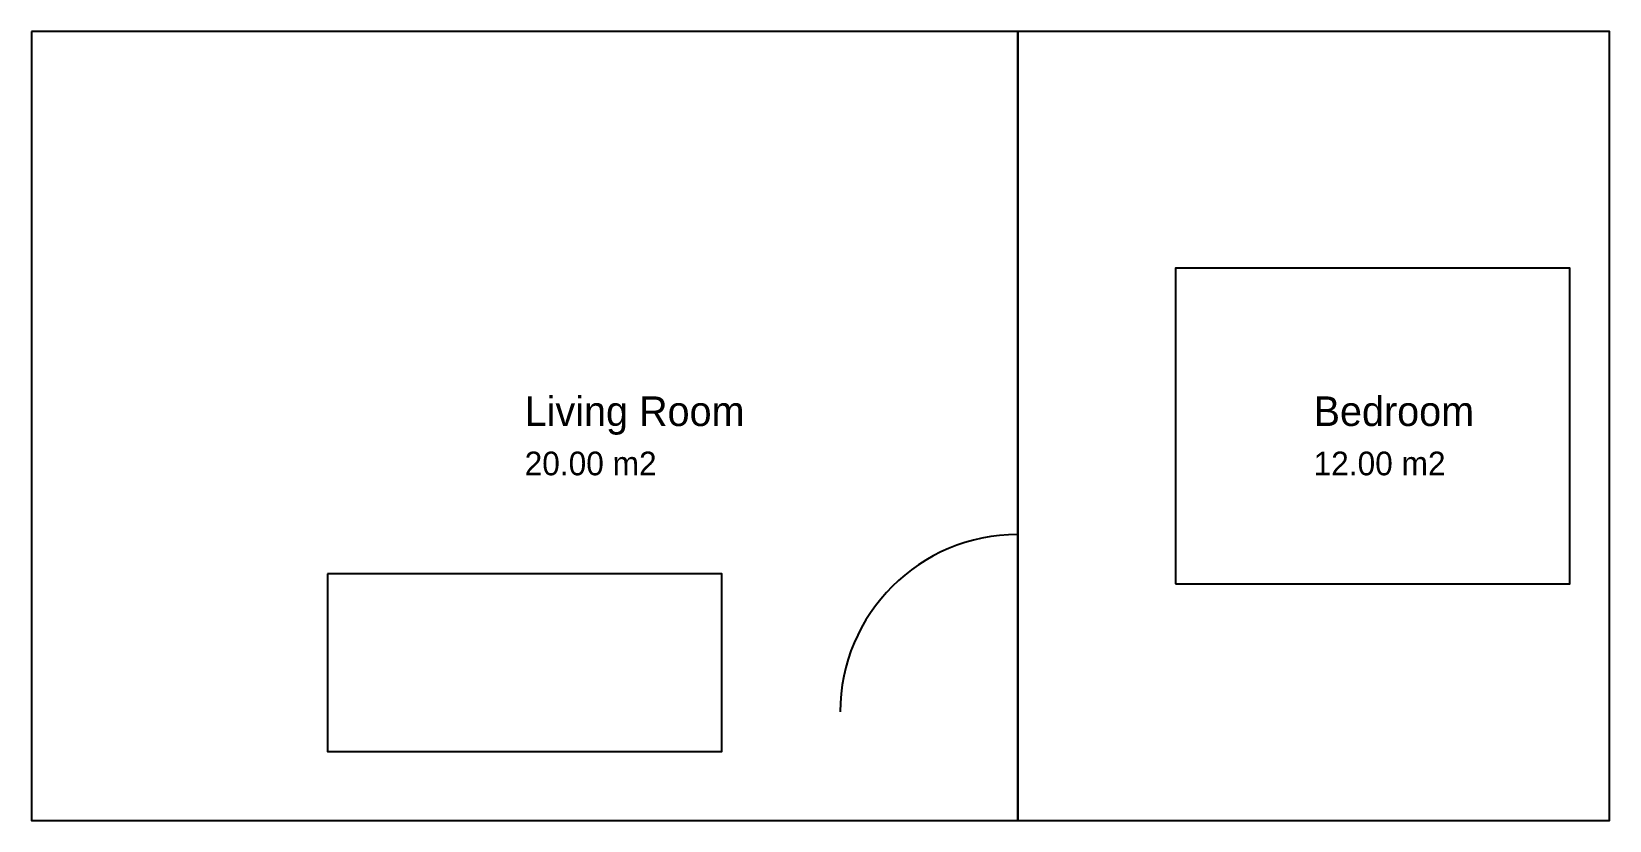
# Model space of a CAD drawing. Header units: millimetres. Extents: x 0 to 8000, y -4000 to 0.
import ezdxf

# ---------------------------------------------------------------- set-up
doc = ezdxf.new("R2010")
doc.units = ezdxf.units.MM
for name, color, linetype in [('A-ANNO-TEXT', 7, 'Continuous'), ('A-AREA', 7, 'Continuous'), ('A-DOOR', 7, 'Continuous'), ('A-FLOR-OBJ', 7, 'Continuous'), ('A-GLAZ', 7, 'Continuous'), ('A-OPEN', 7, 'Continuous'), ('A-WALL', 7, 'Continuous')]:
    doc.layers.add(name, color=color, linetype=linetype)

msp = doc.modelspace()

# ---------------------------------------------------------------- linework, layer by layer
at = {"layer": 'A-AREA'}
for points in [[(0, 0), (0, -4000), (5000, -4000), (5000, 0)], [(5000, 0), (5000, -4000), (8000, -4000), (8000, 0)]]:
    msp.add_lwpolyline(points, close=True, dxfattribs=at)
at = {"layer": 'A-DOOR'}
msp.add_line((5000, -3450), (5000, -2550), dxfattribs=at)
msp.add_arc((5000, -3450), 900, 90, 180, dxfattribs=at)
at = {"layer": 'A-FLOR-OBJ'}
for points in [[(5800, -2800), (7800, -2800), (7800, -1200), (5800, -1200)], [(1500, -2750), (1500, -3650), (3500, -3650), (3500, -2750)]]:
    msp.add_lwpolyline(points, close=True, dxfattribs=at)
at = {"layer": 'A-GLAZ'}
for p, q in [((0, -1250), (0, -2750)), ((8000, -2600), (8000, -1400))]:
    msp.add_line(p, q, dxfattribs=at)
at = {"layer": 'A-OPEN'}
msp.add_line((4000, 0), (3000, 0), dxfattribs=at)
at = {"layer": 'A-WALL'}
for p, q in [((0, 0), (0, -4000)), ((5000, 0), (0, 0)), ((5000, -4000), (5000, 0)), ((5000, 0), (5000, -4000)), ((8000, 0), (5000, 0)), ((8000, -4000), (8000, 0)), ((0, -4000), (5000, -4000)), ((5000, -4000), (8000, -4000))]:
    msp.add_line(p, q, dxfattribs=at)

# ---------------------------------------------------------------- texts
at = {"layer": 'A-ANNO-TEXT'}
for s, height, p in [('Living Room', 150, (2500, -2000)), ('Bedroom', 150, (6500, -2000)), ('20.00 m2', 120, (2500, -2250)), ('12.00 m2', 120, (6500, -2250))]:
    msp.add_text(s, height=height, dxfattribs=at).set_placement(p)

doc.saveas('drawing.dxf')
